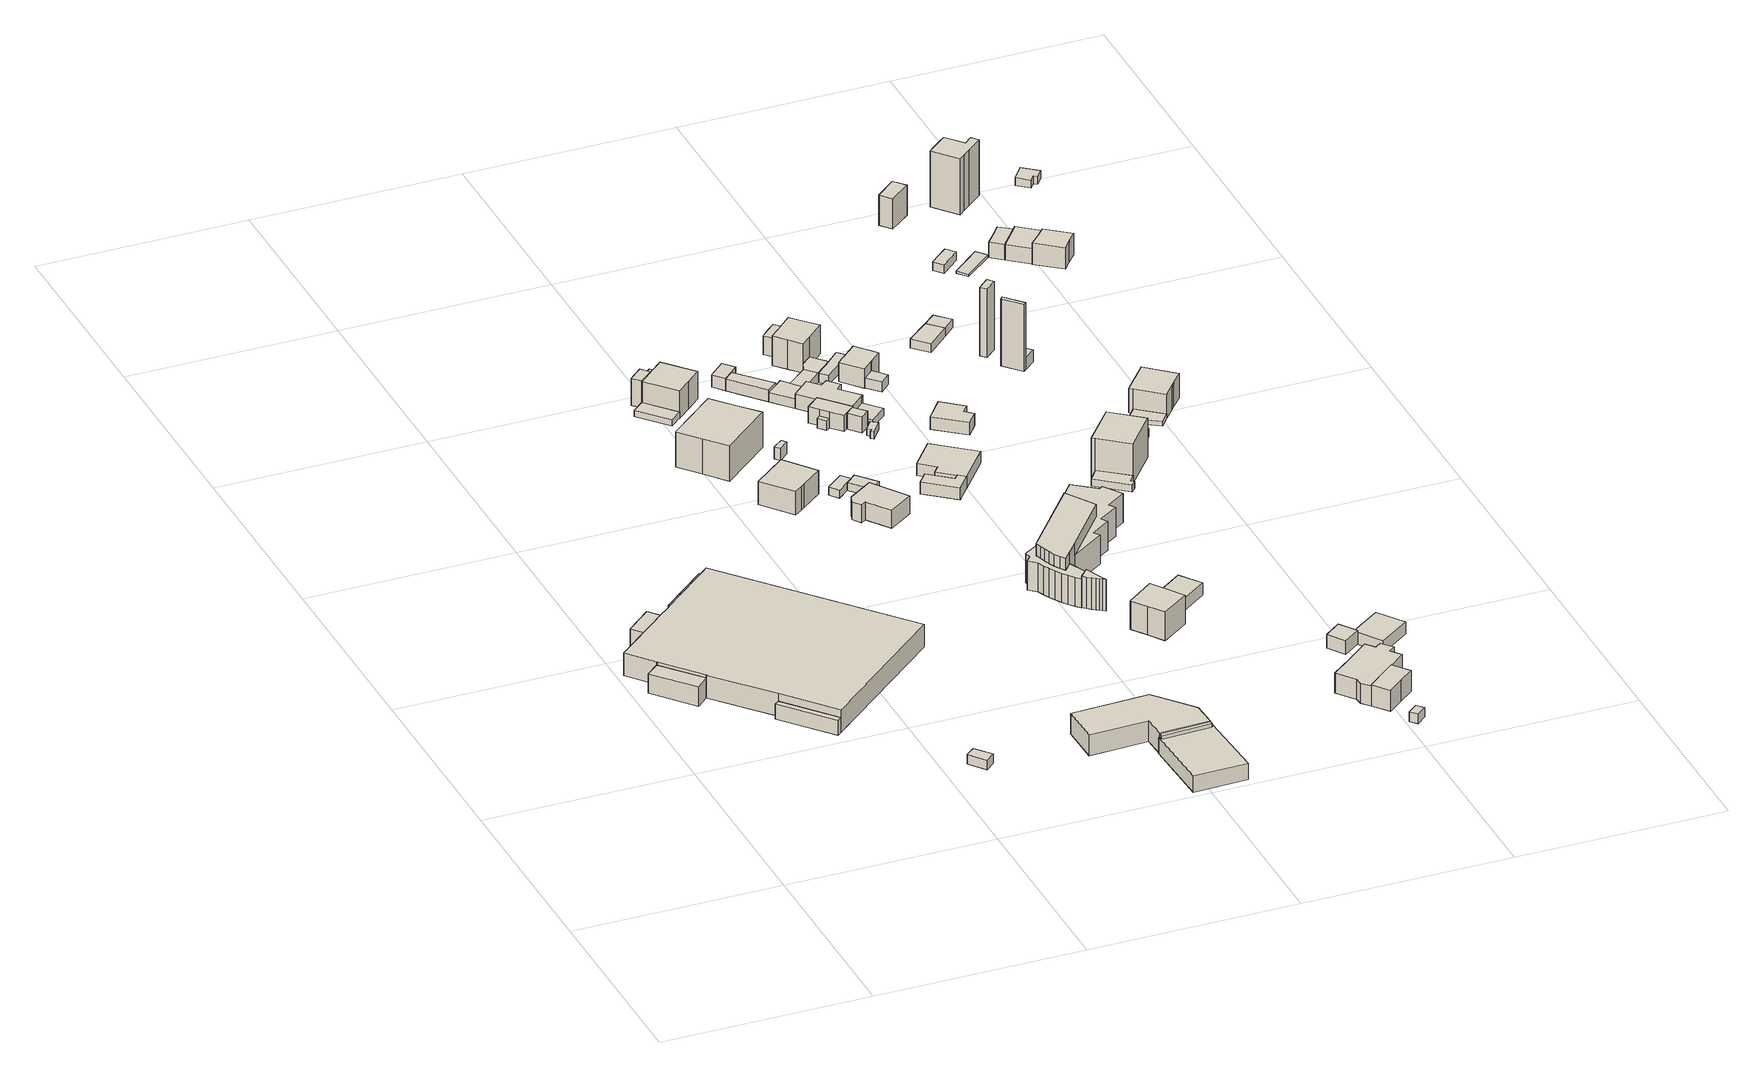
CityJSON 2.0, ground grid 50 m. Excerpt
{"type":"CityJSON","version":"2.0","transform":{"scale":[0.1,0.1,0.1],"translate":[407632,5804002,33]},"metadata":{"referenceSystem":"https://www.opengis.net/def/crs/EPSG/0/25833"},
"CityObjects":{
"building1":{"type":"Building","attributes":{"Gemeindeschluessel":"11000009","function":"31001_2050"},"address":[{"country":"Germany","locality":"Berlin","thoroughfareNumber":"744","thoroughfareName":"Adlergestell"}],"children":["building1-1","building1-2","building1-3","building1-4","building1-5"]},
"building1-1":{"type":"BuildingPart","attributes":{"BezugspunktDach":"2200","measuredHeight":7.71,"storeysAboveGround":1},"parents":["building1"],"geometry":[{"type":"MultiSurface","lod":"1","boundaries":[[[0,1,2,3,4,5,6,7,8,9,10,11,12]],[[13,14,15,16,17,18,19,20,21,22,23,24,25]],[[13,25,12,11]],[[14,26,27,13,11,10]],[[15,14,10,9]],[[16,15,9,8]],[[28,29,30,8,7]],[[18,17,7,6]],[[19,18,6,5]],[[20,31,32,5,4]],[[21,20,4,3]],[[33,34,3,2]],[[23,35,33,2,1]],[[24,23,1,0]],[[25,24,0,12]],[[13,27,26,14]],[[17,16,30,29,28]],[[32,31,20,19]],[[22,21,34,33]],[[33,35,23,22]]]}]},
"building1-2":{"type":"BuildingPart","attributes":{"BezugspunktDach":"2200","measuredHeight":3.89,"storeysAboveGround":1},"parents":["building1"],"geometry":[{"type":"Solid","lod":"1","boundaries":[[[[36,32,31,37]],[[20,19,38,39]],[[20,39,37,31]],[[38,19,32,36]],[[39,38,36,37]],[[19,20,31,32]]]]}]},
"building1-3":{"type":"BuildingPart","attributes":{"BezugspunktDach":"2200","measuredHeight":3.95,"storeysAboveGround":1},"parents":["building1"],"geometry":[{"type":"Solid","lod":"1","boundaries":[[[[30,29,40,41]],[[42,17,16,43]],[[42,43,41,40]],[[17,42,40,29]],[[43,16,30,41]],[[16,17,29,30]]]]}]},
"building1-4":{"type":"BuildingPart","attributes":{"BezugspunktDach":"2200","measuredHeight":4.97,"storeysAboveGround":1},"parents":["building1"],"geometry":[{"type":"Solid","lod":"1","boundaries":[[[[44,34,33,35,45,46]],[[24,23,22,21,47,48]],[[24,48,46,45]],[[23,24,45,35]],[[47,21,34,44]],[[48,47,44,46]],[[33,22,23,35]],[[21,22,33,34]]]]}]},
"building1-5":{"type":"BuildingPart","attributes":{"BezugspunktDach":"2200","measuredHeight":4.68,"storeysAboveGround":1},"parents":["building1"],"geometry":[{"type":"Solid","lod":"1","boundaries":[[[[27,26,49,50]],[[51,14,13,52]],[[51,52,50,49]],[[14,51,49,26]],[[52,13,27,50]],[[13,14,26,27]]]]}]},
"building2":{"type":"Building","attributes":{"Gemeindeschluessel":"11000009","BezugspunktDach":"2200","function":"31001_2520","measuredHeight":2.44,"storeysAboveGround":1},"address":[{"country":"Germany","locality":"Berlin","thoroughfareNumber":"746","thoroughfareName":"Adlergestell"}],"geometry":[{"type":"Solid","lod":"1","boundaries":[[[[53,54,55,56]],[[57,58,59,60]],[[57,60,56,55]],[[58,57,55,54]],[[59,58,54,53]],[[60,59,53,56]]]]}]},
"building3":{"type":"Building","attributes":{"Gemeindeschluessel":"11000009","BezugspunktDach":"2200","function":"51009_1610","measuredHeight":5.14,"storeysAboveGround":0},"address":[{"country":"Germany","locality":"Berlin"}],"geometry":[{"type":"Solid","lod":"1","boundaries":[[[[61,62,63,64,65,66,67]],[[68,69,70,71,72,73,74]],[[68,74,67,66]],[[69,68,66,65]],[[70,69,65,64]],[[71,70,64,63]],[[72,71,63,62]],[[73,72,62,61]],[[74,73,61,67]]]]}]},
"building4":{"type":"Building","attributes":{"Gemeindeschluessel":"11000009","BezugspunktDach":"2200","function":"31001_1010","measuredHeight":12.05,"storeysAboveGround":2},"address":[{"country":"Germany","locality":"Berlin","thoroughfareNumber":"739, 739A, 739B, 739C","thoroughfareName":"Adlergestell"}],"geometry":[{"type":"Solid","lod":"1","boundaries":[[[[75,76,77,78,79,80]],[[81,82,83,84,85,86]],[[81,86,80,79]],[[82,81,79,78]],[[83,82,78,77]],[[84,83,77,76]],[[85,84,76,75]],[[86,85,75,80]]]]}]},
"building5":{"type":"Building","attributes":{"Gemeindeschluessel":"11000009","BezugspunktDach":"2200","function":"31001_2130","measuredHeight":4.09,"storeysAboveGround":1},"address":[{"country":"Germany","locality":"Berlin","thoroughfareNumber":"748","thoroughfareName":"Adlergestell"}],"geometry":[{"type":"Solid","lod":"1","boundaries":[[[[87,88,89,90,91]],[[92,93,94,95,96]],[[92,96,91,90]],[[93,92,90,89]],[[94,93,89,88]],[[95,94,88,87]],[[96,95,87,91]]]]}]},
"building6":{"type":"Building","attributes":{"Gemeindeschluessel":"11000009","BezugspunktDach":"2200","function":"31001_2463","measuredHeight":1.51,"storeysAboveGround":1},"address":[{"country":"Germany","locality":"Berlin","thoroughfareNumber":"737 (1)","thoroughfareName":"Adlergestell"}],"geometry":[{"type":"Solid","lod":"1","boundaries":[[[[97,98,99,100]],[[101,102,103,104]],[[101,104,100,99]],[[102,101,99,98]],[[103,102,98,97]],[[104,103,97,100]]]]}]},
"building7":{"type":"Building","attributes":{"Gemeindeschluessel":"11000009","BezugspunktDach":"2200","function":"31001_1010","measuredHeight":8.83,"storeysAboveGround":1},"address":[{"country":"Germany","locality":"Berlin","thoroughfareNumber":"741A","thoroughfareName":"Adlergestell"}],"geometry":[{"type":"Solid","lod":"1","boundaries":[[[[105,106,107,108,109,110]],[[111,112,113,114,115,116]],[[111,116,110,109]],[[112,111,109,108]],[[113,112,108,107]],[[114,113,107,106]],[[115,114,106,105]],[[116,115,105,110]]]]}]},
"building8":{"type":"Building","attributes":{"Gemeindeschluessel":"11000009","BezugspunktDach":"2200","function":"51009_1610","measuredHeight":9.01,"storeysAboveGround":0},"address":[{"country":"Germany","locality":"Berlin"}],"geometry":[{"type":"Solid","lod":"1","boundaries":[[[[117,118,119,120]],[[121,122,123,124]],[[121,124,120,119]],[[122,121,119,118]],[[123,122,118,117]],[[124,123,117,120]]]]}]},
"building9":{"type":"Building","attributes":{"Gemeindeschluessel":"11000009","BezugspunktDach":"2200","function":"51009_1610","measuredHeight":4.8,"storeysAboveGround":0},"address":[{"country":"Germany","locality":"Berlin"}],"geometry":[{"type":"Solid","lod":"1","boundaries":[[[[125,126,127,128]],[[129,130,131,132]],[[129,132,128,127]],[[130,129,127,126]],[[131,130,126,125]],[[132,131,125,128]]]]}]},
"building10":{"type":"Building","attributes":{"Gemeindeschluessel":"11000009","function":"31001_1010"},"address":[{"country":"Germany","locality":"Berlin","thoroughfareNumber":"737","thoroughfareName":"Adlergestell"}],"children":["building10-1","building10-2"]},
"building10-1":{"type":"BuildingPart","attributes":{"BezugspunktDach":"2200","measuredHeight":9.34,"storeysAboveGround":1},"parents":["building10"],"geometry":[{"type":"MultiSurface","lod":"1","boundaries":[[[133,134,135,136,137]],[[138,139,140,141,142]],[[143,144,145,142,137,136]],[[139,138,136,135]],[[140,139,135,134]],[[141,140,134,133]],[[142,141,133,137]],[[138,146,145,144,143]]]}]},
"building10-2":{"type":"BuildingPart","attributes":{"BezugspunktDach":"2200","measuredHeight":4.46,"storeysAboveGround":1},"parents":["building10"],"geometry":[{"type":"Solid","lod":"1","boundaries":[[[[144,143,147,148]],[[149,138,145,150]],[[149,150,148,147]],[[138,149,147,143]],[[150,145,144,148]],[[145,138,143,144]]]]}]},
"building11":{"type":"Building","attributes":{"Gemeindeschluessel":"11000009","BezugspunktDach":"2200","function":"31001_2000","measuredHeight":3,"storeysAboveGround":1},"address":[{"country":"Germany","locality":"Berlin","thoroughfareNumber":"741 (3)","thoroughfareName":"Adlergestell"}],"geometry":[{"type":"Solid","lod":"1","boundaries":[[[[151,152,153,154]],[[155,156,157,158]],[[155,158,154,153]],[[156,155,153,152]],[[157,156,152,151]],[[158,157,151,154]]]]}]},
"building12":{"type":"Building","attributes":{"Gemeindeschluessel":"11000009","BezugspunktDach":"2200","function":"31001_2000","measuredHeight":1.97,"storeysAboveGround":1},"address":[{"country":"Germany","locality":"Berlin","thoroughfareNumber":"741A (1)","thoroughfareName":"Adlergestell"}],"geometry":[{"type":"Solid","lod":"1","boundaries":[[[[159,160,161,162,163]],[[164,165,166,167,168]],[[164,168,163,162]],[[165,164,162,161]],[[166,165,161,160]],[[167,166,160,159]],[[168,167,159,163]]]]}]},
"building13":{"type":"Building","attributes":{"Gemeindeschluessel":"11000009","BezugspunktDach":"2200","function":"31001_1010","measuredHeight":5.89,"storeysAboveGround":1},"address":[{"country":"Germany","locality":"Berlin","thoroughfareNumber":"743","thoroughfareName":"Adlergestell"}],"geometry":[{"type":"Solid","lod":"1","boundaries":[[[[169,170,171,172,173,174,175]],[[176,177,178,179,180,181,182]],[[176,182,175,174]],[[177,176,174,173]],[[178,177,173,172]],[[179,178,172,171]],[[180,179,171,170]],[[181,180,170,169]],[[182,181,169,175]]]]}]},
"building14":{"type":"Building","attributes":{"Gemeindeschluessel":"11000009","BezugspunktDach":"2200","function":"31001_2000","measuredHeight":1.99,"storeysAboveGround":1},"address":[{"country":"Germany","locality":"Berlin","thoroughfareNumber":"743 (1)","thoroughfareName":"Adlergestell"}],"geometry":[{"type":"Solid","lod":"1","boundaries":[[[[183,184,185,161,160]],[[165,186,187,188,166]],[[165,166,160,161]],[[186,165,161,185]],[[187,186,185,184]],[[188,187,184,183]],[[166,188,183,160]]]]}]},
"building15":{"type":"Building","attributes":{"Gemeindeschluessel":"11000009","BezugspunktDach":"2200","function":"51009_1610","measuredHeight":7.96,"storeysAboveGround":0},"address":[{"country":"Germany","locality":"Berlin"}],"geometry":[{"type":"Solid","lod":"1","boundaries":[[[[189,190,191,192,193,194,195,196,197]],[[198,199,200,201,202,203,204,205,206]],[[198,206,197,196]],[[199,198,196,195]],[[200,199,195,194]],[[201,200,194,193]],[[202,201,193,192]],[[203,202,192,191]],[[204,203,191,190]],[[205,204,190,189]],[[206,205,189,197]]]]}]},
"building16":{"type":"Building","attributes":{"Gemeindeschluessel":"11000009","function":"31001_2000"},"address":[{"country":"Germany","locality":"Berlin","thoroughfareNumber":"13 (2)","thoroughfareName":"Nuscheweg"}],"children":["building16-1","building16-2","building16-3","building16-4"]},
"building16-1":{"type":"BuildingPart","attributes":{"BezugspunktDach":"2200","measuredHeight":2.96,"storeysAboveGround":1},"parents":["building16"],"geometry":[{"type":"MultiSurface","lod":"1","boundaries":[[[207,208,209,210]],[[211,212,213,214]],[[212,211,209,208]],[[215,216,212,208,207]],[[214,213,207,210]],[[217,211,214,210,209]],[[213,212,216,215]]]}]},
"building16-2":{"type":"BuildingPart","attributes":{"BezugspunktDach":"2200","measuredHeight":3.7,"storeysAboveGround":1},"parents":["building16"],"geometry":[{"type":"MultiSurface","lod":"1","boundaries":[[[218,219,220,221,222]],[[223,224,211,214,225]],[[223,225,222,221]],[[224,223,221,220]],[[211,224,220,219]],[[210,209,219,218]],[[225,214,218,222]],[[214,211,209,210]]]}]},
"building16-3":{"type":"BuildingPart","attributes":{"BezugspunktDach":"2200","measuredHeight":2.42,"storeysAboveGround":1},"parents":["building16"],"geometry":[{"type":"MultiSurface","lod":"1","boundaries":[[[226,227,228,229,216,215]],[[212,230,231,232,233,213]],[[230,212,216,229]],[[231,230,229,228]],[[233,232,227,226]],[[213,233,226,215]],[[212,213,215,216]],[[234,232,231,228,227]]]}]},
"building16-4":{"type":"BuildingPart","attributes":{"BezugspunktDach":"2200","measuredHeight":2.42,"storeysAboveGround":1},"parents":["building16"],"geometry":[{"type":"MultiSurface","lod":"1","boundaries":[[[227,235,236,237,228]],[[238,239,240,232,231]],[[238,231,228,237]],[[239,238,237,236]],[[240,239,236,235]],[[232,240,235,227]],[[241,231,232,227,228]]]}]},
"building17":{"type":"Building","attributes":{"Gemeindeschluessel":"11000009","function":"31001_1010"},"address":[{"country":"Germany","locality":"Berlin","thoroughfareNumber":"741","thoroughfareName":"Adlergestell"}],"children":["building17-1","building17-2"]},
"building17-1":{"type":"BuildingPart","attributes":{"BezugspunktDach":"2200","measuredHeight":4.06,"storeysAboveGround":2},"parents":["building17"],"geometry":[{"type":"MultiSurface","lod":"1","boundaries":[[[242,243,244,245,246,247,248,249,250]],[[251,252,253,254,255,256,257,258,259]],[[251,259,250,249]],[[252,251,249,248]],[[253,252,248,247]],[[254,253,247,246]],[[255,254,246,245]],[[256,255,245,244]],[[257,256,244,243]],[[260,261,243,242]],[[258,257,262,263]],[[259,258,242,250]],[[263,262,261,260]]]}]},
"building17-2":{"type":"BuildingPart","attributes":{"BezugspunktDach":"2200","measuredHeight":2.42,"storeysAboveGround":2},"parents":["building17"],"geometry":[{"type":"Solid","lod":"1","boundaries":[[[[264,261,260,265]],[[263,262,266,267]],[[263,267,265,260]],[[266,262,261,264]],[[267,266,264,265]],[[262,263,260,261]]]]}]},
"building18":{"type":"Building","attributes":{"Gemeindeschluessel":"11000009","BezugspunktDach":"2200","function":"31001_2463","measuredHeight":3,"storeysAboveGround":1},"address":[{"country":"Germany","locality":"Berlin","thoroughfareNumber":"3 (1)","thoroughfareName":"Zum Seeblick"}],"geometry":[{"type":"Solid","lod":"1","boundaries":[[[[268,269,270,271,272,273]],[[274,275,276,277,278,279]],[[274,279,273,272]],[[275,274,272,271]],[[276,275,271,270]],[[277,276,270,269]],[[278,277,269,268]],[[279,278,268,273]]]]}]},
"building19":{"type":"Building","attributes":{"Gemeindeschluessel":"11000009","BezugspunktDach":"2200","function":"31001_1010","measuredHeight":10.77,"storeysAboveGround":1},"address":[{"country":"Germany","locality":"Berlin","thoroughfareNumber":"747","thoroughfareName":"Adlergestell"}],"geometry":[{"type":"Solid","lod":"1","boundaries":[[[[280,281,282,283,284,285]],[[286,287,288,289,290,291]],[[286,291,285,284]],[[287,286,284,283]],[[288,287,283,282]],[[289,288,282,281]],[[290,289,281,280]],[[291,290,280,285]]]]}]},
"building20":{"type":"Building","attributes":{"Gemeindeschluessel":"11000009","BezugspunktDach":"2200","function":"31001_2000","measuredHeight":4.1,"storeysAboveGround":1},"address":[{"country":"Germany","locality":"Berlin","thoroughfareNumber":"741 (1)","thoroughfareName":"Adlergestell"}],"geometry":[{"type":"Solid","lod":"1","boundaries":[[[[292,293,246,245]],[[254,294,295,255]],[[254,255,245,246]],[[294,254,246,293]],[[295,294,293,292]],[[255,295,292,245]]]]}]},
"building21":{"type":"Building","attributes":{"Gemeindeschluessel":"11000009","BezugspunktDach":"2200","function":"31001_1010","measuredHeight":5.27,"storeysAboveGround":1},"address":[{"country":"Germany","locality":"Berlin","thoroughfareNumber":"11 (2)","thoroughfareName":"Nuscheweg"}],"geometry":[{"type":"Solid","lod":"1","boundaries":[[[[296,297,298,299,300,301,302,303,304,305]],[[240,306,307,308,309,310,311,252,251,233]],[[240,233,305,304]],[[306,240,304,303]],[[307,306,303,302]],[[308,307,302,301]],[[309,308,301,300]],[[310,309,300,299]],[[311,310,299,298]],[[252,311,298,297]],[[251,252,297,296]],[[233,251,296,305]]]]}]},
"building22":{"type":"Building","attributes":{"Gemeindeschluessel":"11000009","BezugspunktDach":"2200","function":"31001_2000","measuredHeight":1.68,"storeysAboveGround":1},"address":[{"country":"Germany","locality":"Berlin","thoroughfareNumber":"741 (2)","thoroughfareName":"Adlergestell"}],"geometry":[{"type":"Solid","lod":"1","boundaries":[[[[312,313,314,315,316,317]],[[318,319,320,321,322,323]],[[318,323,317,316]],[[319,318,316,315]],[[320,319,315,314]],[[321,320,314,313]],[[322,321,313,312]],[[323,322,312,317]]]]}]},
"building23":{"type":"Building","attributes":{"Gemeindeschluessel":"11000009","function":"31001_1010"},"address":[{"country":"Germany","locality":"Berlin","thoroughfareNumber":"2, 4, 4A, 4B, 4C","thoroughfareName":"Zum Seeblick"}],"children":["building23-1","building23-2"]},
"building23-1":{"type":"BuildingPart","attributes":{"BezugspunktDach":"2200","measuredHeight":10.28,"storeysAboveGround":3},"parents":["building23"],"geometry":[{"type":"MultiSurface","lod":"1","boundaries":[[[324,325,326,327,328,329,330,331,332,333,334]],[[335,336,337,338,339,340,341,342,343,344,345]],[[346,347,348,334,333]],[[349,346,333,332]],[[350,349,336,332,331]],[[338,337,331,330]],[[351,352,330,329]],[[353,351,339,329,328]],[[354,353,328,327]],[[342,355,354,327,326]],[[343,356,355,342,326,325]],[[344,357,356,325,324]],[[345,347,357,324,334]],[[335,345,348,347,346]],[[336,335,346,349]],[[337,336,349,350]],[[339,338,352,351]],[[358,340,339,351,353]],[[341,340,359,353,354]],[[341,354,355,342]],[[342,355,356,343]],[[343,360,356,357,344]],[[344,357,347,345]]]}]},
"building23-2":{"type":"BuildingPart","attributes":{"BezugspunktDach":"2200","measuredHeight":7.3,"storeysAboveGround":3},"parents":["building23"],"geometry":[{"type":"MultiSurface","lod":"1","boundaries":[[[361,362,363,364,365,366,367,368,369,352,351,353,354,355,356,357,347,346,349,350,370,371,372,373,374,375,376,377,378,379,380,381,382,383]],[[384,385,386,387,388,389,390,391,392,393,394,395,396,337,336,335,345,344,343,342,341,340,339,338,397,398,399,400,401,402,403,404,405,406]],[[384,406,383,382]],[[385,384,382,381]],[[386,385,381,380]],[[387,386,380,379]],[[388,387,379,378]],[[389,388,378,377]],[[390,389,377,376]],[[391,390,376,375]],[[392,391,375,374]],[[393,392,374,373]],[[394,393,373,372]],[[395,394,372,371]],[[396,395,371,370]],[[337,396,370,350]],[[345,335,345,347]],[[345,347,345,344]],[[343,344,357,344,343,356]],[[342,343,407,343,342,355]],[[341,408,341,340]],[[339,340,353,340,339,351]],[[339,409,339,338]],[[397,338,352,369]],[[398,397,369,368]],[[399,398,368,367]],[[400,399,367,366]],[[401,400,366,365]],[[402,401,365,364]],[[403,402,364,363]],[[404,403,363,362]],[[405,404,362,361]],[[406,405,361,383]],[[336,337,350,349]],[[335,336,349,346]],[[410,346,347,345,335]],[[344,345,347,357]],[[356,355,342,343,407]],[[341,342,355,354]],[[340,341,408,354,353]],[[338,339,409,351,352]]]}]},
"building24":{"type":"Building","attributes":{"Gemeindeschluessel":"11000009","BezugspunktDach":"2200","function":"31001_2000","measuredHeight":2.06,"storeysAboveGround":1},"address":[{"country":"Germany","locality":"Berlin","thoroughfareNumber":"11 (3)","thoroughfareName":"Nuscheweg"}],"geometry":[{"type":"Solid","lod":"1","boundaries":[[[[411,412,413,414,415]],[[311,416,417,253,252]],[[311,252,415,414]],[[416,311,414,413]],[[417,416,413,412]],[[253,417,412,411]],[[252,253,411,415]]]]}]},
"building25":{"type":"Building","attributes":{"Gemeindeschluessel":"11000009","function":"31001_1010"},"address":[{"country":"Germany","locality":"Berlin","thoroughfareNumber":"3","thoroughfareName":"Zum Seeblick"}],"children":["building25-1","building25-2"]},
"building25-1":{"type":"BuildingPart","attributes":{"BezugspunktDach":"2200","measuredHeight":3,"storeysAboveGround":1},"parents":["building25"],"geometry":[{"type":"Solid","lod":"1","boundaries":[[[[418,419,420,421,422,423,424]],[[425,426,427,428,429,430,431]],[[425,431,424,423]],[[426,425,423,422]],[[427,426,422,421]],[[428,427,421,420]],[[429,428,420,419]],[[430,429,419,418]],[[431,430,418,424]]]]}]},
"building25-2":{"type":"BuildingPart","attributes":{"BezugspunktDach":"2200","measuredHeight":0.172,"storeysAboveGround":1},"parents":["building25"],"geometry":[{"type":"Solid","lod":"1","boundaries":[[[[432,433,434,435]],[[436,437,438,439]],[[436,439,435,434]],[[437,436,434,433]],[[438,437,433,432]],[[439,438,432,435]]]]}]},
"building26":{"type":"Building","attributes":{"Gemeindeschluessel":"11000009","BezugspunktDach":"2200","function":"31001_1010","measuredHeight":5.66,"storeysAboveGround":1},"address":[{"country":"Germany","locality":"Berlin","thoroughfareNumber":"13 (1)","thoroughfareName":"Nuscheweg"}],"geometry":[{"type":"Solid","lod":"1","boundaries":[[[[440,441,442,443,444]],[[445,446,447,448,449]],[[445,449,444,443]],[[446,445,443,442]],[[447,446,442,441]],[[448,447,441,440]],[[449,448,440,444]]]]}]},
"building27":{"type":"Building","attributes":{"Gemeindeschluessel":"11000009","BezugspunktDach":"2200","function":"51009_1610","measuredHeight":2.41,"storeysAboveGround":0},"address":[{"country":"Germany","locality":"Berlin"}],"geometry":[{"type":"Solid","lod":"1","boundaries":[[[[236,450,451,452,237]],[[453,454,455,239,238]],[[453,238,237,452]],[[454,453,452,451]],[[455,454,451,450]],[[239,455,450,236]],[[238,239,236,237]]]]}]},
"building28":{"type":"Building","attributes":{"Gemeindeschluessel":"11000009","BezugspunktDach":"2200","function":"31001_2000","measuredHeight":3.15,"storeysAboveGround":1},"address":[{"country":"Germany","locality":"Berlin","thoroughfareNumber":"747 (1)","thoroughfareName":"Adlergestell"}],"geometry":[{"type":"Solid","lod":"1","boundaries":[[[[456,457,458,459]],[[460,461,462,286]],[[460,286,459,458]],[[461,460,458,457]],[[462,461,457,456]],[[286,462,456,459]]]]}]},
"building29":{"type":"Building","attributes":{"Gemeindeschluessel":"11000009","BezugspunktDach":"2200","function":"31001_1010","measuredHeight":9.99,"storeysAboveGround":2},"address":[{"country":"Germany","locality":"Berlin","thoroughfareNumber":"13","thoroughfareName":"Nuscheweg"}],"geometry":[{"type":"Solid","lod":"1","boundaries":[[[[463,464,465,466,467,468,469,470]],[[471,472,473,474,454,453,475,476]],[[471,476,470,469]],[[472,471,469,468]],[[473,472,468,467]],[[474,473,467,466]],[[454,474,466,465]],[[453,454,465,464]],[[475,453,464,463]],[[476,475,463,470]]]]}]},
"building30":{"type":"Building","attributes":{"Gemeindeschluessel":"11000009","BezugspunktDach":"2200","function":"31001_2000","measuredHeight":2.48,"storeysAboveGround":1},"address":[{"country":"Germany","locality":"Berlin","thoroughfareNumber":"11 (1)","thoroughfareName":"Nuscheweg"}],"geometry":[{"type":"Solid","lod":"1","boundaries":[[[[477,478,479,450,236]],[[455,480,481,482,239]],[[455,239,236,450]],[[480,455,450,479]],[[481,480,479,478]],[[482,481,478,477]],[[239,482,477,236]]]]}]},
"building31":{"type":"Building","attributes":{"Gemeindeschluessel":"11000009","function":"31001_1010"},"address":[{"country":"Germany","locality":"Berlin","thoroughfareNumber":"11","thoroughfareName":"Nuscheweg"}],"children":["building31-1","building31-2"]},
"building31-1":{"type":"BuildingPart","attributes":{"BezugspunktDach":"2200","measuredHeight":6.1,"storeysAboveGround":2},"parents":["building31"],"geometry":[{"type":"MultiSurface","lod":"1","boundaries":[[[483,484,485,486,487,488,489,490]],[[491,492,493,494,495,496,497,498]],[[491,498,490,489]],[[492,491,489,488]],[[499,500,488,487]],[[494,493,487,486]],[[495,494,486,485]],[[496,495,485,484]],[[497,496,484,483]],[[498,497,483,490]],[[493,492,500,499]]]}]},
"building31-2":{"type":"BuildingPart","attributes":{"BezugspunktDach":"2200","measuredHeight":3,"storeysAboveGround":2},"parents":["building31"],"geometry":[{"type":"Solid","lod":"1","boundaries":[[[[499,501,502,500]],[[503,504,493,492]],[[503,492,500,502]],[[504,503,502,501]],[[493,504,501,499]],[[493,499,500,492]]]]}]},
"building32":{"type":"Building","attributes":{"Gemeindeschluessel":"11000009","BezugspunktDach":"2200","function":"51009_1610","measuredHeight":2.52,"storeysAboveGround":0},"address":[{"country":"Germany","locality":"Berlin"}],"geometry":[{"type":"Solid","lod":"1","boundaries":[[[[505,506,507,508]],[[509,510,511,512]],[[509,512,508,507]],[[510,509,507,506]],[[511,510,506,505]],[[512,511,505,508]]]]}]},
"building33":{"type":"Building","attributes":{"Gemeindeschluessel":"11000009","BezugspunktDach":"2200","function":"31001_1010","measuredHeight":3.05,"storeysAboveGround":1},"address":[{"country":"Germany","locality":"Berlin","thoroughfareNumber":"5","thoroughfareName":"Zum Seeblick"}],"geometry":[{"type":"Solid","lod":"1","boundaries":[[[[513,514,515,516,517,518]],[[519,520,521,522,523,524]],[[519,524,518,517]],[[520,519,517,516]],[[521,520,516,515]],[[522,521,515,514]],[[523,522,514,513]],[[524,523,513,518]]]]}]},
"building34":{"type":"Building","attributes":{"Gemeindeschluessel":"11000009","BezugspunktDach":"2200","function":"31001_2000","measuredHeight":2.38,"storeysAboveGround":1},"address":[{"country":"Germany","locality":"Berlin","thoroughfareNumber":"753","thoroughfareName":"Adlergestell"}],"geometry":[{"type":"Solid","lod":"1","boundaries":[[[[525,526,527,528]],[[529,530,531,532]],[[529,532,528,527]],[[530,529,527,526]],[[531,530,526,525]],[[532,531,525,528]]]]}]},
"building35":{"type":"Building","attributes":{"Gemeindeschluessel":"11000009","function":"31001_1120"},"address":[{"country":"Germany","locality":"Berlin","thoroughfareNumber":"751","thoroughfareName":"Adlergestell"}],"children":["building35-1","building35-2"]},
"building35-1":{"type":"BuildingPart","attributes":{"BezugspunktDach":"2200","measuredHeight":5.87,"storeysAboveGround":1},"parents":["building35"],"geometry":[{"type":"MultiSurface","lod":"1","boundaries":[[[533,534,535,536,537,538,539,540,541,542,543,544,545]],[[546,547,548,549,550,551,552,553,554,555,556,557,558]],[[546,558,545,544]],[[547,546,544,543]],[[548,547,543,542]],[[549,548,542,541]],[[550,549,541,540]],[[551,550,540,539]],[[552,551,539,538]],[[553,552,538,537]],[[556,555,535,534]],[[557,556,534,533]],[[558,557,533,545]],[[554,553,537,536]],[[559,560,535,555]],[[554,536,560,559]]]}]},
"building35-2":{"type":"BuildingPart","attributes":{"BezugspunktDach":"2200","measuredHeight":5.84,"storeysAboveGround":1},"parents":["building35"],"geometry":[{"type":"MultiSurface","lod":"1","boundaries":[[[561,562,563,564,565,566]],[[559,553,567,568,569,555]],[[560,535,566,565]],[[553,537,536,560,565,564]],[[567,553,564,563]],[[568,567,563,562]],[[569,568,562,561]],[[555,569,561,566]],[[559,555,535,560]],[[554,536,537,553]],[[554,559,560,536]]]}]},
"building36":{"type":"Building","attributes":{"Gemeindeschluessel":"11000009","BezugspunktDach":"2200","function":"51009_1611","measuredHeight":4.13,"storeysAboveGround":0},"address":[{"country":"Germany","locality":"Berlin"}],"geometry":[{"type":"Solid","lod":"1","boundaries":[[[[570,571,572,573]],[[574,575,576,577]],[[574,577,573,572]],[[575,574,572,571]],[[576,575,571,570]],[[577,576,570,573]]]]}]},
"building37":{"type":"Building","attributes":{"Gemeindeschluessel":"11000009","BezugspunktDach":"2200","function":"31001_2000","measuredHeight":1.85,"storeysAboveGround":1},"address":[{"country":"Germany","locality":"Berlin","thoroughfareNumber":"6 (1)","thoroughfareName":"Zum Seeblick"}],"geometry":[{"type":"Solid","lod":"1","boundaries":[[[[578,579,580,581,582,583]],[[584,585,586,587,588,589]],[[584,589,583,582]],[[585,584,582,581]],[[586,585,581,580]],[[587,586,580,579]],[[588,587,579,578]],[[589,588,578,583]]]]}]},
"building38":{"type":"Building","attributes":{"Gemeindeschluessel":"11000009","BezugspunktDach":"2200","function":"31001_2000","measuredHeight":2.92,"storeysAboveGround":1},"address":[{"country":"Germany","locality":"Berlin","thoroughfareNumber":"751 (1)","thoroughfareName":"Adlergestell"}],"geometry":[{"type":"Solid","lod":"1","boundaries":[[[[590,591,592,593]],[[594,595,596,597]],[[594,597,593,592]],[[595,594,592,591]],[[596,595,591,590]],[[597,596,590,593]]]]}]},
"building39":{"type":"Building","attributes":{"Gemeindeschluessel":"11000009","BezugspunktDach":"2200","function":"31001_1010","measuredHeight":9.85,"storeysAboveGround":1},"address":[{"country":"Germany","locality":"Berlin","thoroughfareNumber":"6","thoroughfareName":"Zum Seeblick"}],"geometry":[{"type":"Solid","lod":"1","boundaries":[[[[598,599,600,601,602]],[[603,604,605,606,607]],[[603,607,602,601]],[[604,603,601,600]],[[605,604,600,599]],[[606,605,599,598]],[[607,606,598,602]]]]}]},
"building40":{"type":"Building","attributes":{"Gemeindeschluessel":"11000009","BezugspunktDach":"2200","function":"31001_1010","measuredHeight":2.21,"storeysAboveGround":1},"address":[{"country":"Germany","locality":"Berlin","thoroughfareNumber":"11 (4)","thoroughfareName":"Nuscheweg"}],"geometry":[{"type":"Solid","lod":"1","boundaries":[[[[608,609,610,611]],[[612,613,614,615]],[[612,615,611,610]],[[613,612,610,609]],[[614,613,609,608]],[[615,614,608,611]]]]}]},
"building41":{"type":"Building","attributes":{"Gemeindeschluessel":"11000009","BezugspunktDach":"2200","function":"51009_1610","measuredHeight":2.14,"storeysAboveGround":0},"address":[{"country":"Germany","locality":"Berlin"}],"geometry":[{"type":"Solid","lod":"1","boundaries":[[[[609,616,617,610]],[[618,619,620,621]],[[618,621,610,617]],[[619,618,617,616]],[[620,619,616,609]],[[621,620,609,610]]]]}]},
"building42":{"type":"Building","attributes":{"Gemeindeschluessel":"11000009","BezugspunktDach":"2200","function":"31001_1010","measuredHeight":17.26,"storeysAboveGround":1},"address":[{"country":"Germany","locality":"Berlin","thoroughfareNumber":"7 (1)","thoroughfareName":"Zum Seeblick"}],"geometry":[{"type":"Solid","lod":"1","boundaries":[[[[622,623,624,625]],[[626,627,628,629]],[[626,629,625,624]],[[627,626,624,623]],[[628,627,623,622]],[[629,628,622,625]]]]}]},
"building43":{"type":"Building","attributes":{"Gemeindeschluessel":"11000009","BezugspunktDach":"2200","function":"51009_1610","measuredHeight":16.92,"storeysAboveGround":0},"address":[{"country":"Germany","locality":"Berlin"}],"geometry":[{"type":"Solid","lod":"1","boundaries":[[[[630,631,632,633]],[[634,635,636,637]],[[634,637,633,632]],[[635,634,632,631]],[[636,635,631,630]],[[637,636,630,633]]]]}]},
"building44":{"type":"Building","attributes":{"Gemeindeschluessel":"11000009","BezugspunktDach":"2200","function":"31001_2000","measuredHeight":2.02,"storeysAboveGround":1},"address":[{"country":"Germany","locality":"Berlin","thoroughfareNumber":"8 (2)","thoroughfareName":"Zum Seeblick"}],"geometry":[{"type":"Solid","lod":"1","boundaries":[[[[638,639,640,641,642,643]],[[644,645,646,647,648,649]],[[644,649,643,642]],[[645,644,642,641]],[[646,645,641,640]],[[647,646,640,639]],[[648,647,639,638]],[[649,648,638,643]]]]}]},
"building45":{"type":"Building","attributes":{"Gemeindeschluessel":"11000009","BezugspunktDach":"2200","function":"31001_1010","measuredHeight":3.67,"storeysAboveGround":1},"address":[{"country":"Germany","locality":"Berlin","thoroughfareNumber":"7","thoroughfareName":"Zum Seeblick"}],"geometry":[{"type":"Solid","lod":"1","boundaries":[[[[650,651,652,653]],[[654,655,656,657]],[[654,657,653,652]],[[655,654,652,651]],[[656,655,651,650]],[[657,656,650,653]]]]}]},
"building46":{"type":"Building","attributes":{"Gemeindeschluessel":"11000009","BezugspunktDach":"2200","function":"31001_2000","measuredHeight":1.11,"storeysAboveGround":1},"address":[{"country":"Germany","locality":"Berlin","thoroughfareNumber":"8 (1)","thoroughfareName":"Zum Seeblick"}],"geometry":[{"type":"Solid","lod":"1","boundaries":[[[[658,659,660,661]],[[662,663,664,665]],[[662,665,661,660]],[[663,662,660,659]],[[664,663,659,658]],[[665,664,658,661]]]]}]},
"building47":{"type":"Building","attributes":{"Gemeindeschluessel":"11000009","BezugspunktDach":"2200","function":"31001_1010","measuredHeight":8.41,"storeysAboveGround":1},"address":[{"country":"Germany","locality":"Berlin","thoroughfareNumber":"8","thoroughfareName":"Zum Seeblick"}],"geometry":[{"type":"Solid","lod":"1","boundaries":[[[[666,667,668,669,670,671,672,673,674]],[[675,676,677,678,679,680,663,662,681]],[[675,681,674,673]],[[676,675,673,672]],[[677,676,672,671]],[[678,677,671,670]],[[679,678,670,669]],[[680,679,669,668]],[[663,680,668,667]],[[662,663,667,666]],[[681,662,666,674]]]]}]},
"building48":{"type":"Building","attributes":{"Gemeindeschluessel":"11000009","BezugspunktDach":"2200","function":"31001_2000","measuredHeight":2.19,"storeysAboveGround":1},"address":[{"country":"Germany","locality":"Berlin","thoroughfareNumber":"12 (1)","thoroughfareName":"Nuscheweg"}],"geometry":[{"type":"Solid","lod":"1","boundaries":[[[[682,683,684,685]],[[686,687,688,689]],[[686,689,685,684]],[[687,686,684,683]],[[688,687,683,682]],[[689,688,682,685]]]]}]},
"building49":{"type":"Building","attributes":{"Gemeindeschluessel":"11000009","BezugspunktDach":"2200","function":"31001_2000","measuredHeight":7.66,"storeysAboveGround":1},"address":[{"country":"Germany","locality":"Berlin","thoroughfareNumber":"14 (1)","thoroughfareName":"Nuscheweg"}],"geometry":[{"type":"Solid","lod":"1","boundaries":[[[[690,691,692,693]],[[694,695,696,697]],[[694,697,693,692]],[[695,694,692,691]],[[696,695,691,690]],[[697,696,690,693]]]]}]},
"building50":{"type":"Building","attributes":{"Gemeindeschluessel":"11000009","BezugspunktDach":"2200","function":"31001_2000","measuredHeight":0.608,"storeysAboveGround":1},"address":[{"country":"Germany","locality":"Berlin","thoroughfareNumber":"9 (3)","thoroughfareName":"Zum Seeblick"}],"geometry":[{"type":"Solid","lod":"1","boundaries":[[[[698,699,700,701]],[[702,703,704,705]],[[702,705,701,700]],[[703,702,700,699]],[[704,703,699,698]],[[705,704,698,701]]]]}]},
"building51":{"type":"Building","attributes":{"Gemeindeschluessel":"11000009","BezugspunktDach":"2200","function":"31001_2000","measuredHeight":4.62,"storeysAboveGround":1},"address":[{"country":"Germany","locality":"Berlin","thoroughfareNumber":"9 (2)","thoroughfareName":"Zum Seeblick"}],"geometry":[{"type":"Solid","lod":"1","boundaries":[[[[706,707,708,709,710,711]],[[712,713,714,715,716,717]],[[712,717,711,710]],[[713,712,710,709]],[[714,713,709,708]],[[715,714,708,707]],[[716,715,707,706]],[[717,716,706,711]]]]}]},
"building52":{"type":"Building","attributes":{"Gemeindeschluessel":"11000009","BezugspunktDach":"2200","function":"31001_1010","measuredHeight":4.69,"storeysAboveGround":1},"address":[{"country":"Germany","locality":"Berlin","thoroughfareNumber":"9 (1)","thoroughfareName":"Zum Seeblick"}],"geometry":[{"type":"Solid","lod":"1","boundaries":[[[[718,719,720,721,722,708,723,706]],[[724,714,725,726,727,728,729,716]],[[724,716,706,723]],[[714,724,723,708]],[[725,714,708,722]],[[726,725,722,721]],[[727,726,721,720]],[[728,727,720,719]],[[729,728,719,718]],[[716,729,718,706]]]]}]},
"building53":{"type":"Building","attributes":{"Gemeindeschluessel":"11000009","BezugspunktDach":"2200","function":"31001_2000","measuredHeight":15.24,"storeysAboveGround":1},"address":[{"country":"Germany","locality":"Berlin","thoroughfareNumber":"12","thoroughfareName":"Nuscheweg"}],"geometry":[{"type":"Solid","lod":"1","boundaries":[[[[730,731,732,733,734,735,736,737,738,739]],[[740,741,742,743,744,745,746,747,748,749]],[[740,749,739,738]],[[741,740,738,737]],[[742,741,737,736]],[[743,742,736,735]],[[744,743,735,734]],[[745,744,734,733]],[[746,745,733,732]],[[747,746,732,731]],[[748,747,731,730]],[[749,748,730,739]]]]}]},
"building54":{"type":"Building","attributes":{"Gemeindeschluessel":"11000009","BezugspunktDach":"2200","function":"31001_1010","measuredHeight":6.14,"storeysAboveGround":1},"address":[{"country":"Germany","locality":"Berlin","thoroughfareNumber":"9","thoroughfareName":"Zum Seeblick"}],"geometry":[{"type":"Solid","lod":"1","boundaries":[[[[750,751,752,753,754,755,756]],[[757,758,759,760,761,762,763]],[[757,763,756,755]],[[758,757,755,754]],[[759,758,754,753]],[[760,759,753,752]],[[761,760,752,751]],[[762,761,751,750]],[[763,762,750,756]]]]}]},
"building55":{"type":"Building","attributes":{"Gemeindeschluessel":"11000009","BezugspunktDach":"2200","function":"51009_1610","measuredHeight":3.39,"storeysAboveGround":0},"address":[{"country":"Germany","locality":"Berlin"}],"geometry":[{"type":"Solid","lod":"1","boundaries":[[[[764,765,766,767]],[[726,768,769,727]],[[726,727,767,766]],[[768,726,766,765]],[[769,768,765,764]],[[727,769,764,767]]]]}]},
"building56":{"type":"Building","attributes":{"Gemeindeschluessel":"11000009","BezugspunktDach":"2200","function":"31001_2000","measuredHeight":2.05,"storeysAboveGround":1},"address":[{"country":"Germany","locality":"Berlin","thoroughfareNumber":"11 (1)","thoroughfareName":"Zum Seeblick"}],"geometry":[{"type":"Solid","lod":"1","boundaries":[[[[770,771,772,773,774,775]],[[776,777,778,779,780,781]],[[776,781,775,774]],[[777,776,774,773]],[[778,777,773,772]],[[779,778,772,771]],[[780,779,771,770]],[[781,780,770,775]]]]}]}
},
"vertices":[
[60,855,75],[61,855,75],[140,764,75],[137,762,75],[252,632,75],[350,518,75],[653,777,75],[309,1175,75],[195,1077,75],[155,1041,75],[154,1042,75],[94,990,75],[8,917,75],[94,990,18],[154,1042,18],[155,1041,18],[195,1077,18],[309,1175,18],[653,777,18],[350,518,18],[252,632,18],[137,762,18],[140,764,18],[61,855,18],[60,855,18],[8,917,18],[154,1042,64],[94,990,64],[309,1175,33],[309,1175,57],[195,1077,57],[252,632,56],[350,518,56],[140,764,67],[137,762,67],[61,855,67],
[340,509,56],[240,624,56],[340,509,18],[240,624,18],
[298,1188,57],[185,1090,57],[298,1188,18],[185,1090,18],
[108,736,67],[60,855,67],[29,829,67],[108,736,18],[29,829,18],
[128,1074,64],[67,1021,64],[128,1074,18],[67,1021,18],
[581,251,43],[603,271,43],[572,308,43],[550,291,43],[572,308,19],[603,271,19],[581,251,19],[550,291,19],
[810,230,65],[951,235,65],[954,179,65],[1074,184,65],[1071,245,65],[995,336,65],[808,329,65],[995,336,13],[1071,245,13],[1074,184,13],[954,179,13],[951,235,13],[810,230,13],[808,329,13],
[485,1616,113],[527,1566,113],[647,1669,113],[603,1718,113],[560,1767,113],[442,1666,113],[560,1767,24],[603,1718,24],[647,1669,24],[527,1566,24],[485,1616,24],[442,1666,24],
[958,1,55],[1088,5,55],[1079,184,55],[1074,184,55],[951,179,55],[1074,184,14],[1079,184,14],[1088,5,14],[958,1,14],[951,179,14],
[503,1831,36],[531,1855,36],[471,1924,36],[442,1899,36],[471,1924,21],[531,1855,21],[503,1831,21],[442,1899,21],
[606,1385,81],[626,1400,81],[635,1407,81],[685,1447,81],[628,1520,81],[548,1456,81],[628,1520,22],[685,1447,22],[635,1407,22],[626,1400,22],[606,1385,22],[548,1456,22],
[471,1924,90],[503,1952,90],[486,1972,90],[454,1943,90],[486,1972,22],[503,1952,22],[471,1924,22],[454,1943,22],
[954,169,64],[1074,174,64],[1074,184,64],[954,179,64],[1074,184,16],[1074,174,16],[954,169,16],[954,179,16],
[531,1855,89],[564,1885,89],[598,1915,89],[538,1983,89],[471,1924,89],[538,1983,20],[598,1915,20],[564,1885,20],[531,1855,20],[471,1924,20],[538,1983,65],[503,1952,65],[503,1952,20],[521,1969,20],
[521,2002,65],[486,1972,65],[521,2002,20],[486,1972,20],
[663,1607,52],[686,1627,52],[677,1638,52],[653,1619,52],[677,1638,22],[686,1627,22],[663,1607,22],[653,1619,22],
[720,1413,42],[748,1437,42],[762,1449,42],[745,1470,42],[703,1434,42],[745,1470,22],[762,1449,22],[748,1437,22],[720,1413,22],[703,1434,22],
[726,1303,65],[738,1312,65],[777,1257,65],[836,1298,65],[777,1383,65],[718,1342,65],[712,1323,65],[718,1342,20],[777,1383,20],[836,1298,20],[777,1257,20],[738,1312,20],[726,1303,20],[712,1323,20],
[786,1391,42],[813,1413,42],[774,1459,42],[774,1459,22],[813,1413,22],[786,1391,22],
[1038,790,97],[1047,783,97],[1055,777,97],[1061,773,97],[1067,769,97],[1073,765,97],[1065,783,97],[1050,821,97],[1030,798,97],[1050,821,18],[1065,783,18],[1073,765,18],[1067,769,18],[1061,773,18],[1055,777,18],[1047,783,18],[1038,790,18],[1030,798,18],
[734,1844,51],[759,1865,51],[688,1942,51],[666,1922,51],[688,1942,21],[759,1865,21],[734,1844,21],[666,1922,21],[734,1844,45],[759,1865,45],[688,1942,24],
[666,1922,52],[688,1942,52],[704,1958,52],[682,1983,52],[644,1948,52],[682,1983,21],[704,1958,21],[644,1948,21],
[776,1796,45],[815,1832,45],[791,1861,45],[776,1879,45],[776,1879,21],[791,1861,21],[815,1832,21],[776,1796,21],[815,1832,43],
[818,1835,45],[864,1877,45],[841,1903,45],[841,1903,21],[864,1877,21],[818,1835,21],[791,1861,42],
[797,1710,62],[813,1692,62],[837,1666,62],[846,1674,62],[865,1691,62],[868,1694,62],[866,1696,62],[811,1757,62],[779,1730,62],[811,1757,21],[866,1696,21],[868,1694,21],[865,1691,21],[846,1674,21],[837,1666,21],[813,1692,21],[797,1710,21],[779,1730,21],[797,1710,46],[813,1692,46],[813,1692,22],[797,1710,22],
[803,1684,46],[788,1702,46],[803,1684,22],[788,1702,22],
[959,1310,50],[991,1349,50],[974,1362,50],[964,1350,50],[911,1393,50],[889,1366,50],[911,1393,20],[964,1350,20],[974,1362,20],[991,1349,20],[959,1310,20],[889,1366,20],
[1119,641,88],[1144,604,88],[1211,652,88],[1186,690,88],[1160,728,88],[1093,677,88],[1160,728,16],[1186,690,16],[1211,652,16],[1144,604,16],[1119,641,16],[1093,677,16],
[870,1646,62],[890,1664,62],[890,1664,21],[870,1646,21],
[811,1757,58],[866,1696,58],[905,1732,58],[909,1735,58],[868,1780,58],[883,1794,58],[859,1821,58],[843,1808,58],[818,1835,58],[776,1796,58],[843,1808,21],[859,1821,21],[883,1794,21],[868,1780,21],[909,1735,21],[905,1732,21],
[884,1626,38],[878,1619,38],[885,1614,38],[909,1647,38],[893,1658,38],[875,1633,38],[893,1658,21],[909,1647,21],[885,1614,21],[878,1619,21],[884,1626,21],[875,1633,21],
[981,912,120],[985,898,120],[990,884,120],[996,870,120],[1004,857,120],[1012,845,120],[1030,867,120],[1053,894,120],[1159,1027,120],[1114,1097,120],[977,927,120],[1114,1097,17],[1159,1027,17],[1053,894,17],[1030,867,17],[1012,845,17],[1004,857,17],[996,870,17],[990,884,17],[985,898,17],[981,912,17],[977,927,17],[1114,1097,90],[977,927,90],[977,927,72],[1159,1027,90],[1053,894,90],[1012,845,90],[1030,867,90],[1004,857,90],[996,870,90],[990,884,90],[985,898,90],[981,912,90],[1004,857,28],[1004,857,64],[985,898,56],
[969,896,90],[975,880,90],[982,865,90],[990,851,90],[999,836,90],[1008,823,90],[1019,810,90],[1030,798,90],[1050,821,90],[1137,951,90],[1127,966,90],[1174,998,90],[1164,1013,90],[1212,1045,90],[1202,1060,90],[1249,1092,90],[1219,1136,90],[1210,1130,90],[1157,1171,90],[989,962,90],[959,943,90],[961,926,90],[950,912,90],[961,926,17],[959,943,17],[989,962,17],[1157,1171,17],[1210,1130,17],[1219,1136,17],[1249,1092,17],[1202,1060,17],[1212,1045,17],[1164,1013,17],[1174,998,17],[1127,966,17],[1137,951,17],[1050,821,17],[1030,798,17],[1019,810,17],[1008,823,17],[999,836,17],[990,851,17],[982,865,17],[975,880,17],[969,896,17],[950,912,17],[985,898,48],[996,870,67],[1012,845,43],[1114,1097,81],
[868,1694,41],[900,1658,41],[940,1693,41],[905,1732,41],[866,1696,41],[940,1693,21],[900,1658,21],
[949,1411,49],[935,1394,49],[974,1362,49],[991,1349,49],[1059,1435,49],[966,1509,49],[912,1441,49],[966,1509,19],[1059,1435,19],[991,1349,19],[974,1362,19],[935,1394,19],[949,1411,19],[912,1441,19],
[990,1356,21],[1052,1434,21],[1003,1472,21],[942,1395,21],[1003,1472,20],[1052,1434,20],[990,1356,20],[942,1395,20],
[822,2002,69],[861,2039,69],[837,2065,69],[817,2047,69],[798,2029,69],[817,2047,22],[837,2065,22],[861,2039,22],[822,2002,22],[798,2029,22],
[903,1912,45],[872,1946,45],[849,1925,45],[849,1925,21],[872,1946,21],[903,1912,21],
[1194,677,47],[1292,748,47],[1255,798,47],[1160,728,47],[1255,798,16],[1292,748,16],[1194,677,16],
[824,1953,95],[849,1925,95],[872,1946,95],[913,1984,95],[887,2011,95],[861,2039,95],[822,2002,95],[799,1981,95],[822,2002,21],[861,2039,21],[887,2011,21],[913,1984,21],[824,1953,21],[799,1981,21],
[881,1859,45],[951,1922,45],[932,1941,45],[932,1941,21],[951,1922,21],[881,1859,21],
[947,1816,70],[972,1839,70],[974,1841,70],[1001,1866,70],[988,1881,70],[974,1897,70],[961,1913,70],[906,1863,70],[961,1913,21],[974,1897,21],[988,1881,21],[1001,1866,21],[974,1841,21],[972,1839,21],[947,1816,21],[906,1863,21],[988,1881,51],[974,1897,51],
[999,1891,51],[985,1907,51],[985,1907,21],[999,1891,21],
[975,1786,47],[999,1809,47],[972,1839,47],[947,1816,47],[972,1839,22],[999,1809,22],[975,1786,22],[947,1816,22],
[1082,1551,51],[1106,1582,51],[1088,1599,51],[1103,1617,51],[1053,1658,51],[1012,1606,51],[1053,1658,20],[1103,1617,20],[1088,1599,20],[1106,1582,20],[1082,1551,20],[1012,1606,20],
[1519,84,34],[1542,104,34],[1528,120,34],[1504,100,34],[1528,120,10],[1542,104,10],[1519,84,10],[1504,100,10],
[1437,233,57],[1439,215,57],[1455,196,57],[1515,246,57],[1528,257,57],[1568,291,57],[1549,315,57],[1565,328,57],[1542,353,57],[1527,342,57],[1510,363,57],[1457,319,57],[1404,276,57],[1457,319,7],[1510,363,7],[1527,342,7],[1542,353,7],[1565,328,7],[1549,315,7],[1568,291,7],[1528,257,7],[1515,246,7],[1455,196,7],[1439,215,7],[1437,233,7],[1404,276,7],[1495,230,7],[1495,230,57],
[1486,159,60],[1524,191,60],[1558,218,60],[1528,257,60],[1495,230,60],[1455,196,60],[1558,218,7],[1524,191,7],[1486,159,7],
[1486,411,43],[1527,442,43],[1498,483,43],[1458,452,43],[1498,483,9],[1527,442,9],[1486,411,9],[1458,452,9],
[1315,1198,37],[1325,1210,37],[1318,1215,37],[1332,1233,37],[1265,1285,37],[1243,1255,37],[1265,1285,19],[1332,1233,19],[1318,1215,19],[1325,1210,19],[1315,1198,19],[1243,1255,19],
[1566,394,34],[1642,449,34],[1598,511,34],[1523,457,34],[1598,511,4],[1642,449,4],[1566,394,4],[1523,457,4],
[1265,1285,117],[1332,1233,117],[1402,1320,117],[1329,1379,117],[1258,1291,117],[1329,1379,18],[1402,1320,18],[1332,1233,18],[1265,1285,18],[1258,1291,18],
[1137,1899,42],[1191,1949,42],[1158,1982,42],[1103,1935,42],[1158,1982,20],[1191,1949,20],[1137,1899,20],[1103,1935,20],
[1220,1976,42],[1187,2008,42],[1187,2008,21],[1220,1976,21],[1191,1949,21],[1158,1982,21],
[1239,1830,196],[1265,1853,196],[1253,1866,196],[1227,1842,196],[1253,1866,23],[1265,1853,23],[1239,1830,23],[1227,1842,23],
[1290,1745,192],[1296,1751,192],[1259,1792,192],[1253,1786,192],[1259,1792,23],[1296,1751,23],[1290,1745,23],[1253,1786,23],
[1414,1374,39],[1417,1377,39],[1437,1398,39],[1391,1442,39],[1369,1419,39],[1367,1418,39],[1369,1419,18],[1391,1442,18],[1437,1398,18],[1417,1377,18],[1414,1374,18],[1367,1418,18],
[1296,1751,52],[1324,1776,52],[1288,1817,52],[1259,1792,52],[1288,1817,22],[1324,1776,22],[1296,1751,22],[1259,1792,22],
[1482,1428,29],[1502,1454,29],[1444,1501,29],[1417,1469,29],[1444,1501,18],[1502,1454,18],[1482,1428,18],[1417,1469,18],
[1444,1501,79],[1502,1454,79],[1528,1484,79],[1535,1493,79],[1560,1523,79],[1495,1580,79],[1469,1548,79],[1462,1540,79],[1436,1508,79],[1462,1540,18],[1469,1548,18],[1495,1580,18],[1560,1523,18],[1535,1493,18],[1528,1484,18],[1436,1508,18],
[1289,2191,43],[1334,2231,43],[1316,2251,43],[1271,2212,43],[1316,2251,21],[1334,2231,21],[1289,2191,21],[1271,2212,21],
[1259,2406,96],[1309,2447,96],[1286,2474,96],[1237,2432,96],[1286,2474,20],[1309,2447,20],[1259,2406,20],[1237,2432,20],
[1334,2160,26],[1403,2218,26],[1383,2242,26],[1314,2183,26],[1383,2242,20],[1403,2218,20],[1334,2160,20],[1314,2183,20],
[1433,2195,58],[1454,2222,58],[1475,2248,58],[1446,2270,58],[1426,2244,58],[1405,2218,58],[1426,2244,19],[1446,2270,19],[1475,2248,19],[1454,2222,19],[1433,2195,19],[1405,2218,19],
[1481,2157,58],[1508,2186,58],[1524,2203,58],[1534,2215,58],[1482,2257,58],[1458,2226,58],[1458,2226,19],[1482,2257,19],[1534,2215,19],[1524,2203,19],[1508,2186,19],[1481,2157,19],
[1419,2412,156],[1434,2425,156],[1452,2440,156],[1487,2470,156],[1474,2486,156],[1455,2469,156],[1421,2509,156],[1405,2496,156],[1387,2481,156],[1372,2468,156],[1387,2481,15],[1405,2496,15],[1421,2509,15],[1455,2469,15],[1474,2486,15],[1487,2470,15],[1452,2440,15],[1434,2425,15],[1419,2412,15],[1372,2468,15],
[1540,2111,72],[1559,2136,72],[1579,2160,72],[1548,2184,72],[1524,2203,72],[1503,2180,72],[1481,2157,72],[1503,2180,18],[1524,2203,18],[1548,2184,18],[1579,2160,18],[1559,2136,18],[1540,2111,18],[1481,2157,18],
[1548,2184,52],[1558,2198,52],[1534,2215,52],[1524,2203,52],[1558,2198,19],[1548,2184,19],
[1600,2448,40],[1611,2463,40],[1619,2458,40],[1634,2477,40],[1598,2506,40],[1572,2472,40],[1598,2506,20],[1634,2477,20],[1619,2458,20],[1611,2463,20],[1600,2448,20],[1572,2472,20]
]}
